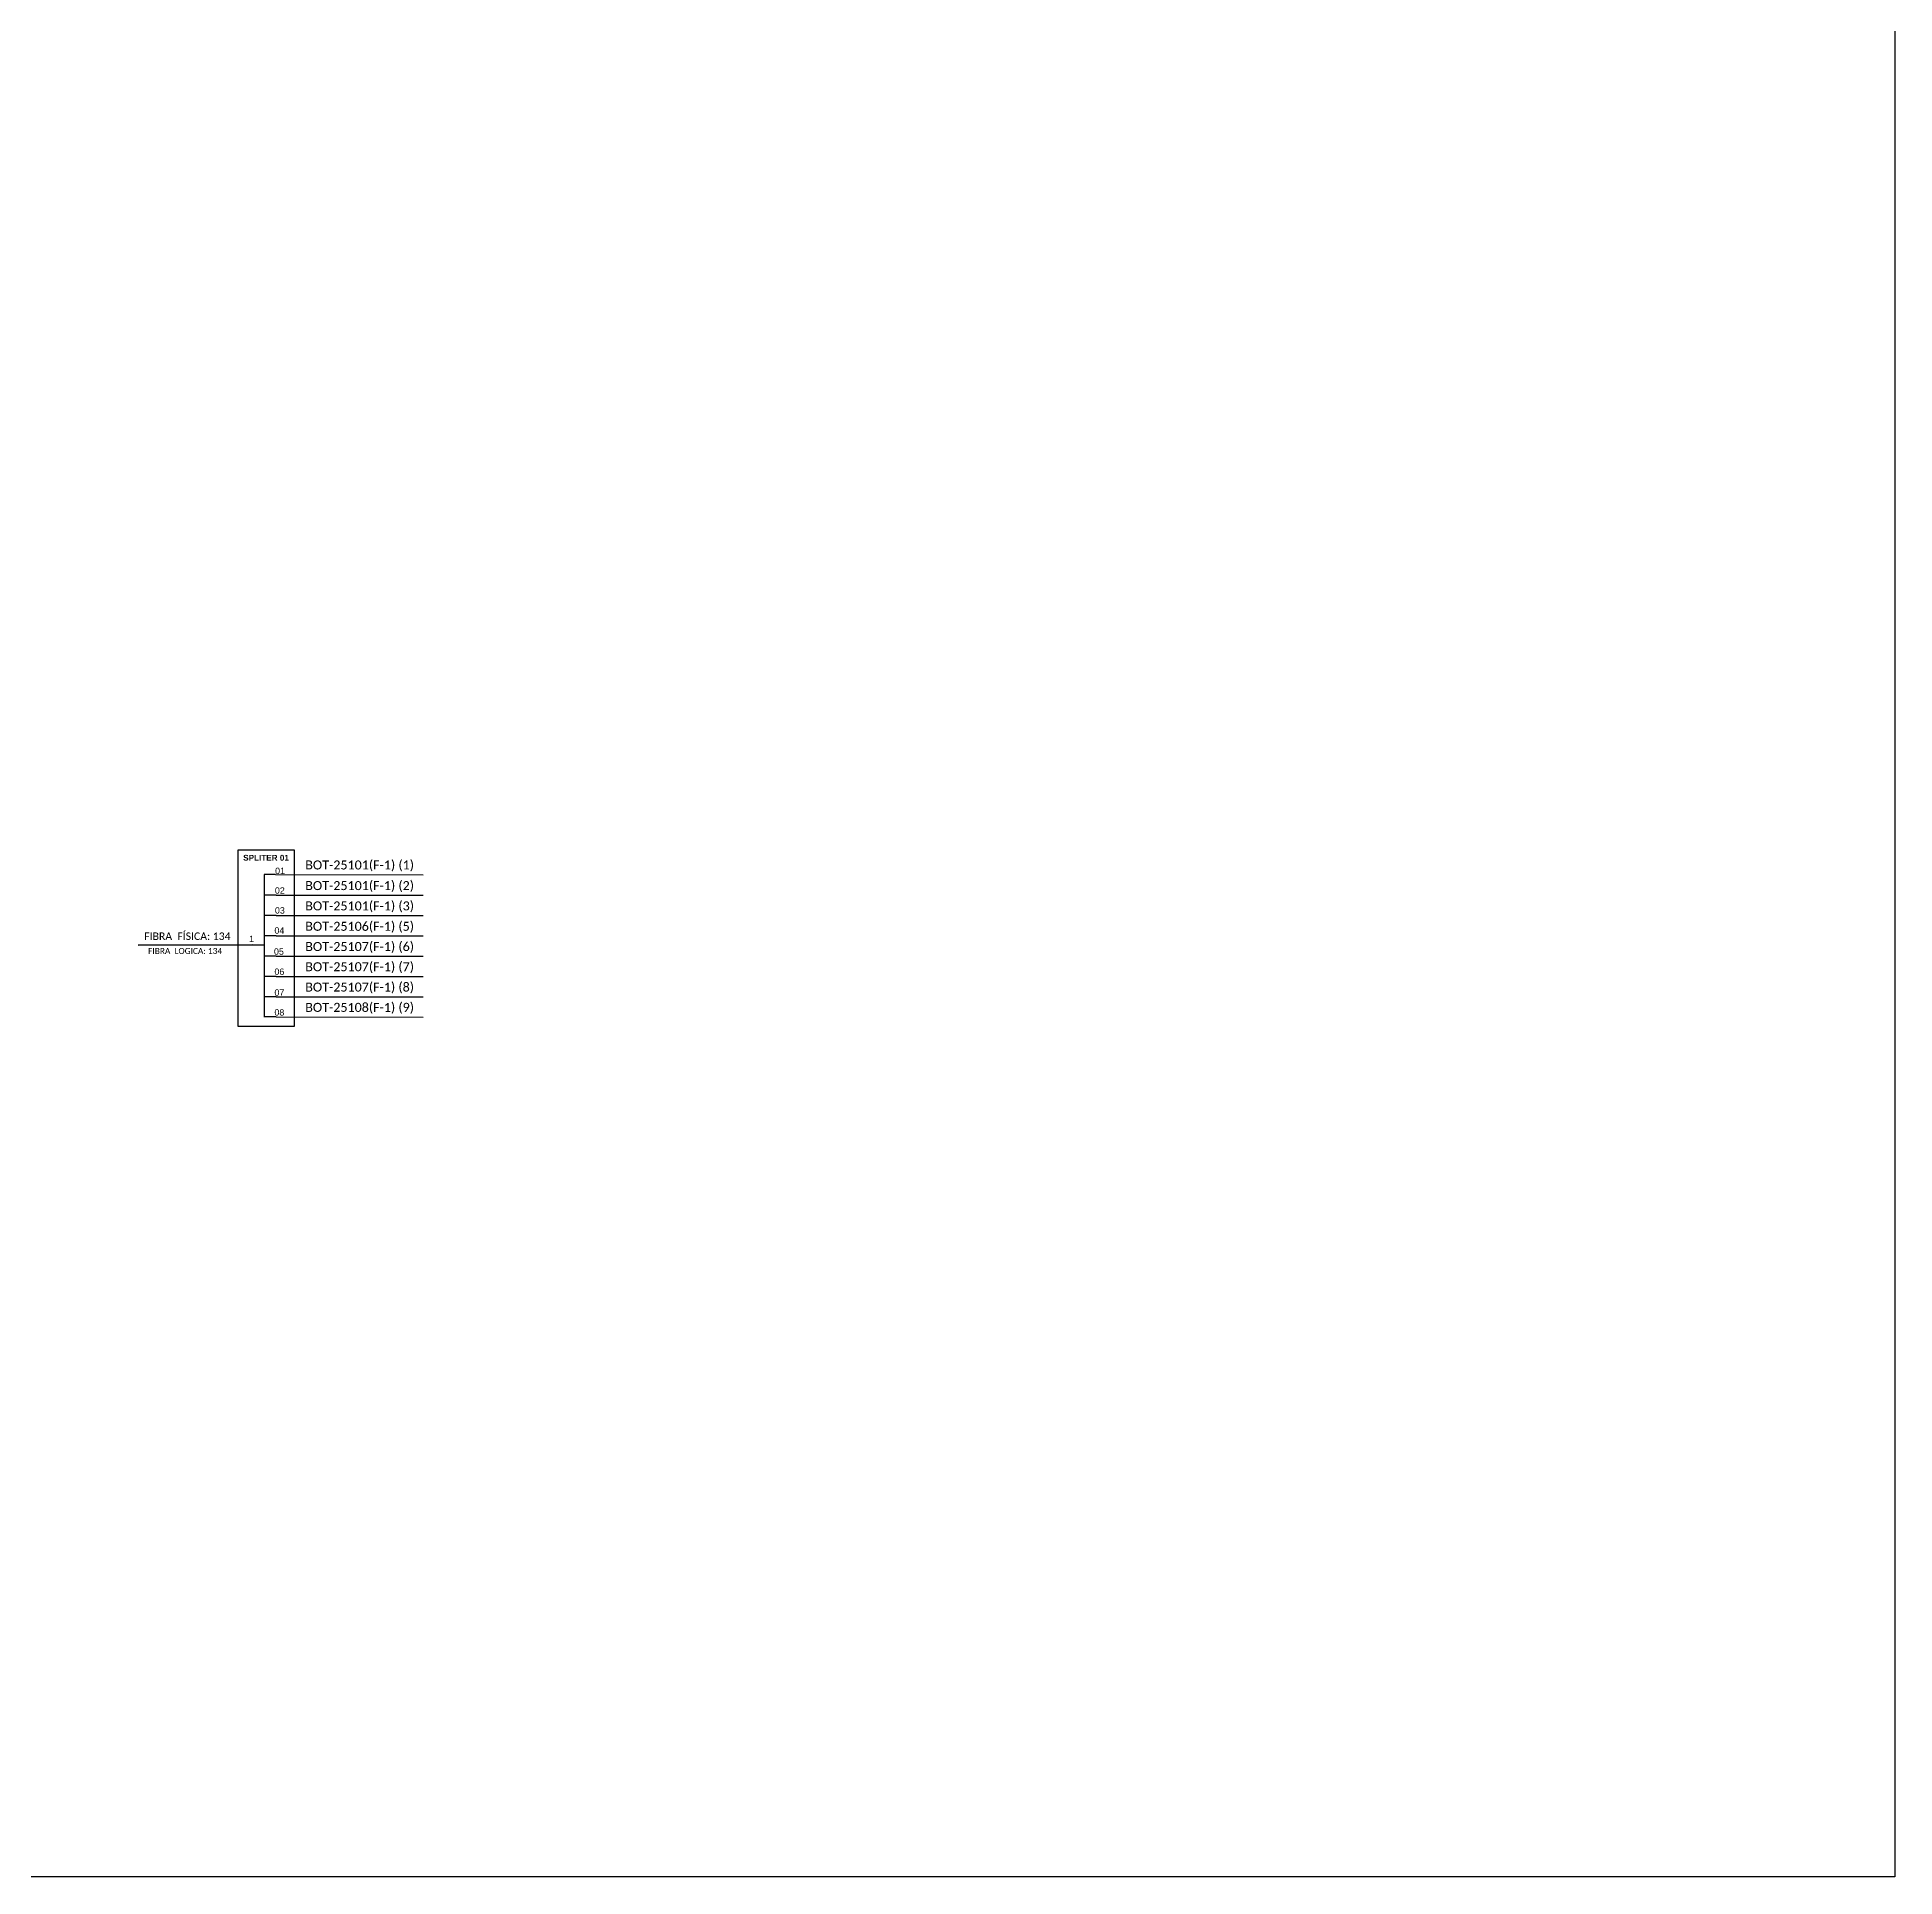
# Model space of a CAD drawing. Extents: x -4 to 837, y 1 to 595.
# Drawn here: x 537.3 to 837.2, y 1.3 to 298.3 of the extents above; entities that cross this region are included whole.
import ezdxf

# ---------------------------------------------------------------- set-up
doc = ezdxf.new("R2010")
doc.units = 0

msp = doc.modelspace()

# ---------------------------------------------------------------- linework, layer by layer
at = {"color": 7, "linetype": 'Continuous'}
for p, q in [((573.9, 163.06), (573.9, 140.06)), ((575.77, 163.06), (573.9, 163.06)), ((575.86, 159.73), (574, 159.73)), ((575.86, 156.45), (574, 156.45)), ((575.86, 153.16), (574, 153.16)), ((571.97, 151.71), (573.9, 151.71)), ((575.86, 149.89), (574, 149.89)), ((575.86, 146.63), (574, 146.63)), ((575.86, 143.35), (574, 143.35)), ((575.86, 140.08), (574, 140.08))]:
    msp.add_line(p, q, dxfattribs=at)
at = {"color": 10, "linetype": 'Continuous'}
for p, q in [((575.77, 163.06), (599.58, 163.05)), ((575.86, 159.73), (599.58, 159.72)), ((575.86, 156.46), (599.58, 156.45)), ((575.86, 153.16), (599.58, 153.16)), ((575.86, 149.9), (599.58, 149.89)), ((575.86, 146.63), (599.58, 146.63)), ((575.86, 143.35), (599.58, 143.35)), ((575.86, 140.08), (599.58, 140.07))]:
    msp.add_line(p, q, dxfattribs=at)
at = {"color": 1, "linetype": 'Continuous', "lineweight": 60}
msp.add_line((571.97, 151.71), (553.55, 151.65), dxfattribs=at)
msp.add_lwpolyline([(-3.83, 595.26), (837.17, 595.26), (837.17, 1.26), (-3.83, 1.26)], close=True)
at = {"color": 7}
msp.add_lwpolyline([(569.68, 138.58), (578.84, 138.58), (578.84, 167), (569.68, 167)], close=True, dxfattribs=at)

# ---------------------------------------------------------------- texts
at = {"attachment_point": 5}
for s, insert, char_height, width in [('\\C10;\\fArial|b1|i0|c0|p34;\\H1x;SPLITER 01', (574.22, 165.77), 0.9404, 9.1531), ('{\\fCalibri|b0|i0|c0|p34;\\C7;BOT-25101(F-1) (1)}', (589.33, 164.46), 1.453, 21.67), ('\\C7;\\fArial|b0|i0|;\\H1.0273588255048;01 ', (576.48, 163.66), 0.9404, 1.8858), ('{\\fCalibri|b0|i0|c0|p34;\\C7;BOT-25101(F-1) (2)}', (589.33, 161.13), 1.453, 21.67), ('\\C7;\\fArial|b0|i0|;\\H1.0273588255048;02 ', (576.45, 160.49), 0.9404, 1.9907), ('\\C7;\\fArial|b0|i0|;\\H1.0273588255048;03 ', (576.45, 157.28), 0.9404, 1.8306), ('{\\fCalibri|b0|i0|c0|p34;\\C7;BOT-25101(F-1) (3)}', (589.33, 157.85), 1.453, 21.67), ('\\C7;\\fCalibri|b0|i0|c0|p34;FIBRA  FÍSICA: 134', (561.53, 153.11), 1.2109, 18.3063), ('\\C7;\\fArial|b0|i0|;\\H1.0273588255048;1', (571.88, 152.68), 0.9404, 0.9314), ('\\C7;\\fArial|b0|i0|;\\H1.0273588255048;04 ', (576.37, 154.03), 0.9404, 1.9907), ('{\\fCalibri|b0|i0|c0|p34;\\C7;BOT-25106(F-1) (5)}', (589.33, 154.56), 1.453, 21.67), ('\\C7;\\fCalibri|b0|i0|c0|p34;FIBRA  LOGICA: 134', (561.16, 150.73), 0.9687, 18.3063), ('\\C7;\\fArial|b0|i0|;\\H1.0273588255048;05 ', (576.3, 150.63), 0.9404, 2.4484), ('\\C7;\\fArial|b0|i0|;\\H1.0273588255048;06 ', (576.37, 147.38), 0.9404, 1.9907), ('\\C7;\\fArial|b0|i0|;\\H1.0273588255048;07 ', (576.37, 144.01), 0.9404, 1.9907), ('\\C7;\\fArial|b0|i0|;\\H1.0273588255048;08 ', (576.37, 140.81), 0.9404, 1.9907), ('{\\fCalibri|b0|i0|c0|p34;\\C7;BOT-25108(F-1) (9)}', (589.33, 141.47), 1.453, 21.67)]:
    msp.add_mtext(s, dxfattribs=dict(at, insert=insert, char_height=char_height, width=width))
at = {"color": 7, "char_height": 1.453, "width": 21.67, "attachment_point": 5}
for s, insert in [('{\\fCalibri|b0|i0|c0|p34;\\C1;BOT-25107(F-1) (6)}', (589.33, 151.29)), ('{\\fCalibri|b0|i0|c0|p34;\\C1;BOT-25107(F-1) (8)}', (589.33, 144.75))]:
    msp.add_mtext(s, dxfattribs=dict(at, insert=insert))
at = {"color": 1, "insert": (589.33, 148.03), "char_height": 1.453, "width": 21.67, "attachment_point": 5}
msp.add_mtext('{\\fCalibri|b0|i0|c0|p34;BOT-25107(F-1) (7)}', dxfattribs=at)

doc.saveas('drawing.dxf')
